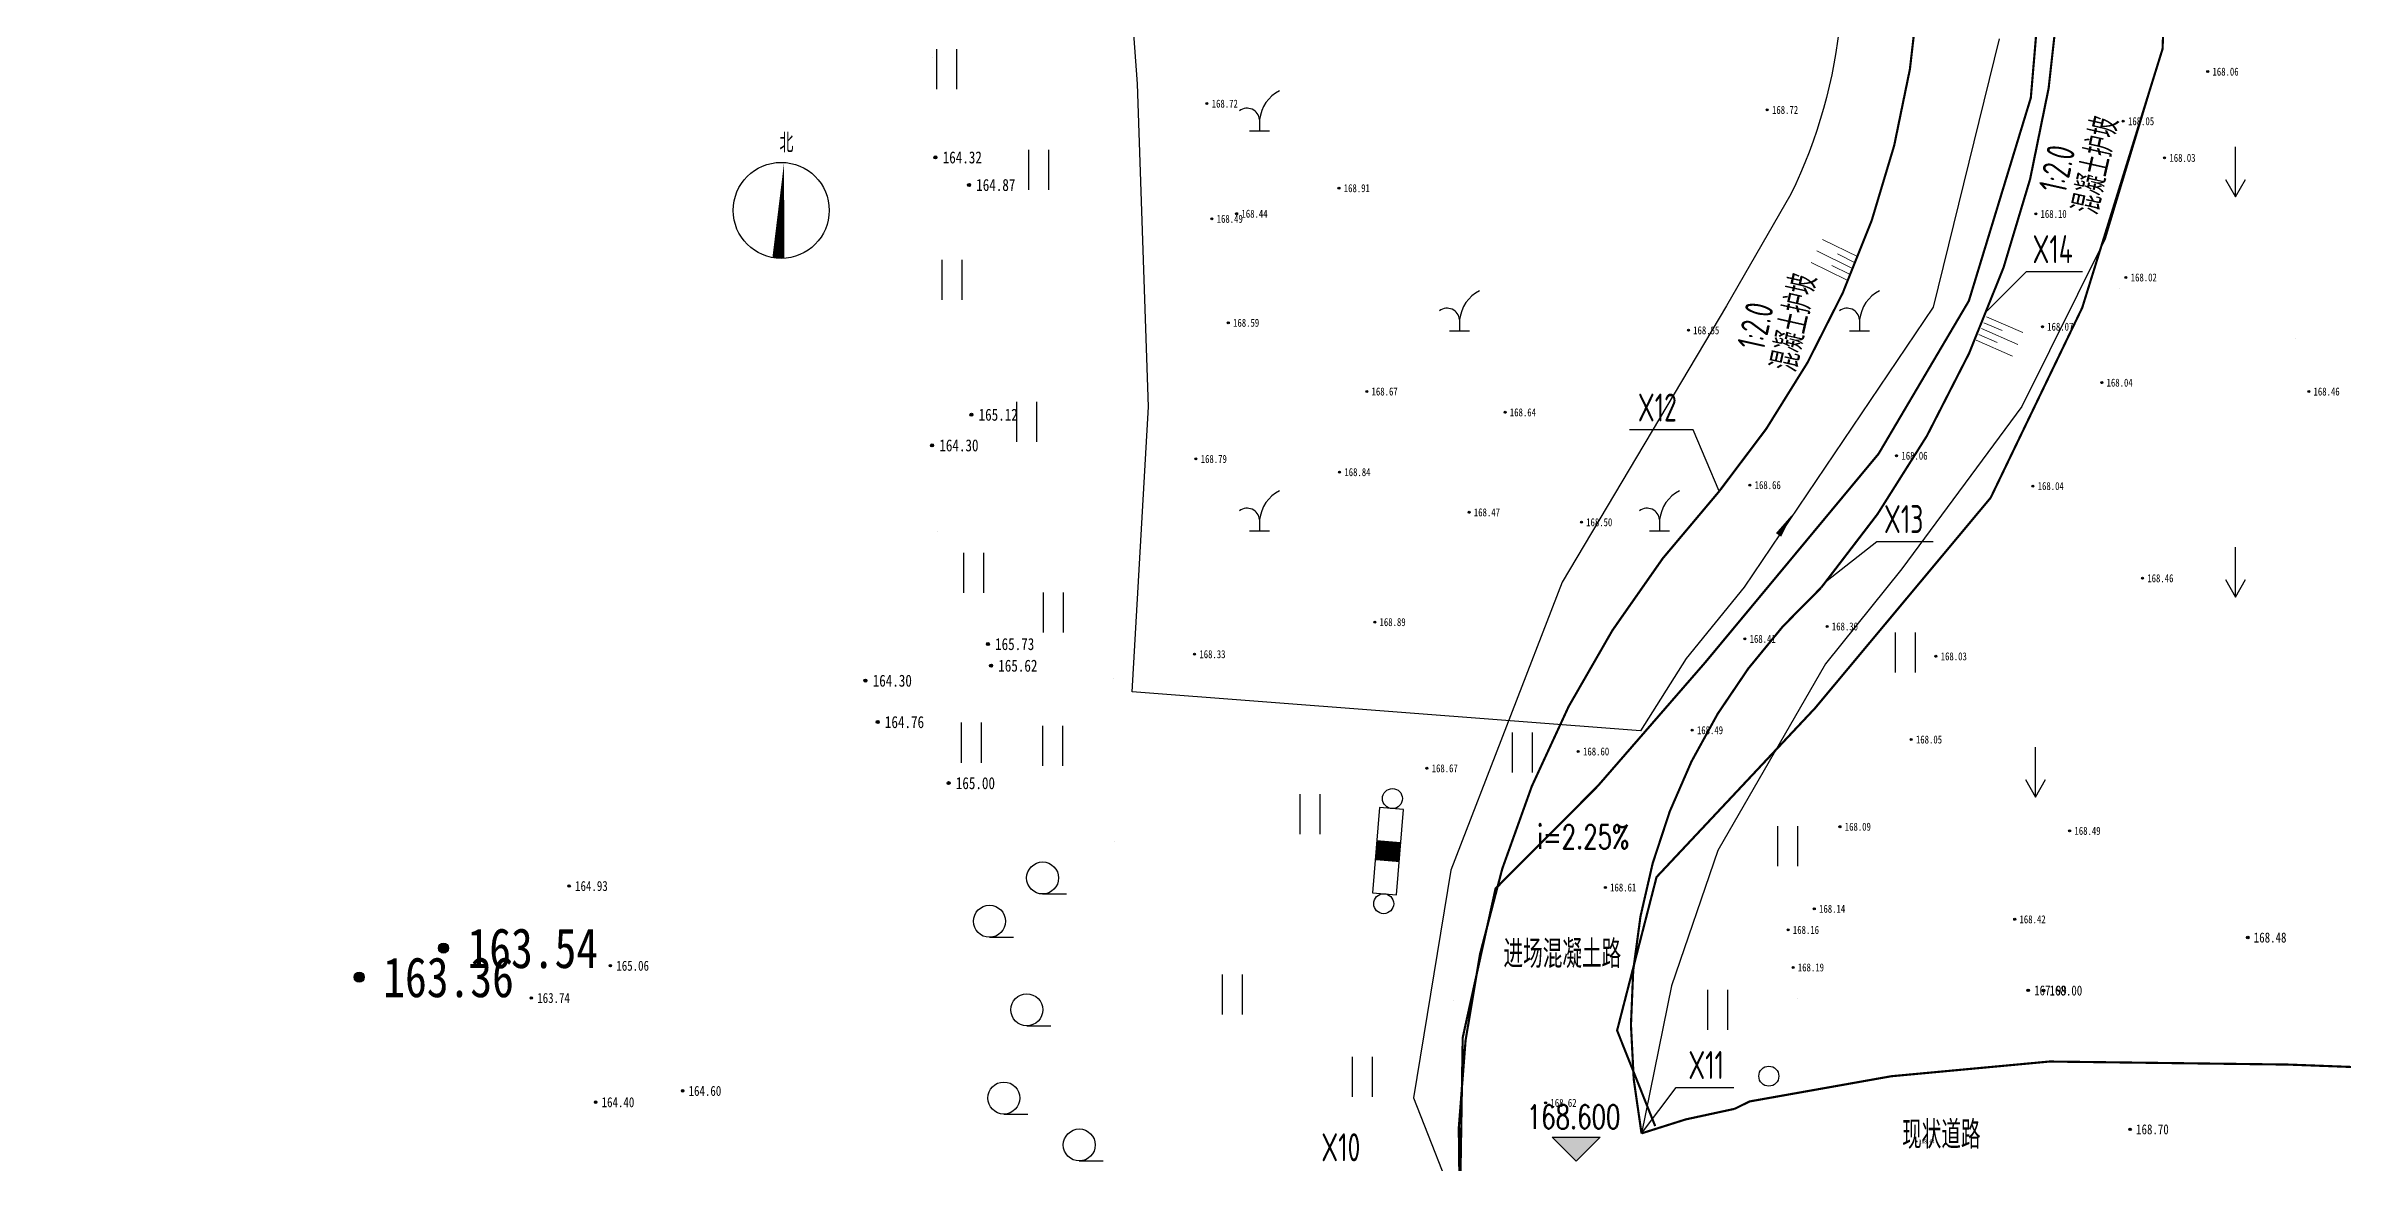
# Model space of a CAD drawing. Header units: millimetres. Extents: x -725 to 2274960, y -506 to 2980382.
# Drawn here: x 574319 to 574376.4, y 2880424.6 to 2880452.5 of the extents above; entities that cross this region are included whole.
import ezdxf
from ezdxf.enums import TextEntityAlignment as Align

# ---------------------------------------------------------------- set-up
doc = ezdxf.new("R2010")
doc.units = ezdxf.units.MM
doc.header["$LTSCALE"] = 1000
doc.linetypes.add('X0', pattern=[4, 3, -1])
for name, color, linetype in [('assist', 8, 'Continuous'), ('DIM_ELEV', 3, 'Continuous'), ('DIM_LEAD', 3, 'Continuous'), ('DIM_SYMB', 3, 'Continuous'), ('DLSS', 8, 'Continuous'), ('DMTZ', 8, 'Continuous'), ('GCD', 8, 'Continuous'), ('GXYZ', 8, 'Continuous'), ('SXSS', 5, 'Continuous'), ('YHG_文字', 7, 'Continuous'), ('YHJ_剖面_梁板', 4, 'Continuous'), ('ZBTZ', 8, 'Continuous')]:
    doc.layers.add(name, color=color, linetype=linetype)
doc.layers.add('文字', color=4, linetype='Continuous', lineweight=0)
doc.styles.add('_TCH_DIM', font='SIMPLEX', dxfattribs={"bigfont": 'GBCBIG'})
doc.styles.add('TSSD_Rein', font='tssdeng.shx', dxfattribs={"width": 0.7, "bigfont": 'hztxt.shx'})
doc.linetypes.add('10411', pattern='A,2,[150,AAA.SHX,S=0.5,R=0,X=0,Y=0.5],2,[151,AAA.SHX,S=1,R=0,X=0,Y=3],1e-11', length=4)
doc.linetypes.add('1161', pattern='A,0,[149,AAA.SHX,S=0.15,R=0,X=0,Y=0],-1.6', length=1.6)

# ---------------------------------------------------------------- blocks, each defined once
blk = doc.blocks.new('gc170')
at = {"linetype": 'Continuous'}
blk.add_circle((0, 0), 0.5, dxfattribs=at)
blk = doc.blocks.new('gc120')
for p, q in [((0, 0), (0, 2.5)), ((-0.5, 0.87), (0, 0)), ((0, 0), (0.5, 0.87))]:
    blk.add_line(p, q)
blk = doc.blocks.new('gc121')
for p, q in [((-0.5, 0), (-0.5, 2)), ((0.5, 0), (0.5, 2))]:
    blk.add_line(p, q)
blk = doc.blocks.new('gc208')
blk.add_line((0, -0.8), (1.2, -0.8))
blk.add_circle((0, 0), 0.8)
blk = doc.blocks.new('gc200')
h = blk.add_hatch(color=256)
edge = h.paths.add_edge_path()
edge.add_arc((0, 0), 0.25, 0, 360)
blk.add_circle((0, 0), 0.25)
blk = doc.blocks.new('GFSDAFSAFSDAGDS')
at = {"layer": '文字'}
for p, q in [((2454556, 2893653), (2455545, 2893653)), ((2454556, 2893332), (2455545, 2893332)), ((2455050, 2893493), (2455545, 2893493)), ((2455050, 2893172), (2455545, 2893172)), ((2454556, 2893012), (2455545, 2893012))]:
    blk.add_line(p, q, dxfattribs=at)

msp = doc.modelspace()

# ---------------------------------------------------------------- hatches: boundary and pattern name
at = {"layer": 'DIM_ELEV'}
msp.add_hatch(color=256, dxfattribs=at).paths.add_polyline_path([(574357.2435, 2880424.6074), (574356.6435, 2880425.2074), (574357.8435, 2880425.2074)])

# ---------------------------------------------------------------- linework, layer by layer
at = {"color": 8, "linetype": 'Continuous', "lineweight": -3}
for p, q in [((574354.0821, 2880445.3657, 162.0348), (574354.5821, 2880445.3657, 162.0348)), ((574354.3321, 2880445.6434, 162.0348), (574354.3321, 2880445.3657, 162.0348)), ((574364.0821, 2880445.3657, 162.6732), (574364.5821, 2880445.3657, 162.6732)), ((574364.3321, 2880445.6434, 162.6732), (574364.3321, 2880445.3657, 162.6732)), ((574349.3321, 2880440.6434, 162.1488), (574349.3321, 2880440.3657, 162.1488)), ((574359.3321, 2880440.6434, 162.5893), (574359.3321, 2880440.3657, 162.5893)), ((574349.0821, 2880440.3657, 162.1488), (574349.5821, 2880440.3657, 162.1488)), ((574359.0821, 2880440.3657, 162.5893), (574359.5821, 2880440.3657, 162.5893))]:
    msp.add_line(p, q, dxfattribs=at)
at = {"color": 8, "lineweight": -3}
for centre, major_axis, start_param, end_param in [((574365.2502, 2880445.5421, 162.6732), (-0.6531, 0.6531), -0.3156866, 0.6755213), ((574364.0203, 2880445.6156, 162.6732), (0.2214, 0.2214), 5.5868072, 7.7135819), ((574350.2502, 2880440.5421, 162.1488), (-0.6531, 0.6531), -0.3156866, 0.6755213), ((574360.2502, 2880440.5421, 162.5893), (-0.6531, 0.6531), -0.3156866, 0.6755213), ((574349.0203, 2880440.6156, 162.1488), (0.2214, 0.2214), 5.5868072, 7.7135819), ((574359.0203, 2880440.6156, 162.5893), (0.2214, 0.2214), 5.5868072, 7.7135819)]:
    msp.add_ellipse(centre, major_axis=major_axis, ratio=1, start_param=start_param, end_param=end_param, dxfattribs=at)
at = {"layer": 'assist', "color": 2, "linetype": 'Continuous', "const_width": 0.00000216, "elevation": 162.5675, "flags": 128}
msp.add_lwpolyline([(574352.4343, 2880431.0424), (574352.6537, 2880433.6698)], close=True, dxfattribs=at)
at = {"layer": 'DIM_ELEV'}
for p, q in [((574357.2435, 2880424.6074), (574356.6435, 2880425.2074)), ((574356.6435, 2880425.2074), (574357.8435, 2880425.2074)), ((574357.2435, 2880424.6074), (574357.8435, 2880425.2074))]:
    msp.add_line(p, q, dxfattribs=at)
at = {"layer": 'DIM_LEAD'}
for p, q in [((574367.5243, 2880445.8615), (574368.5072, 2880446.8443)), ((574368.5072, 2880446.8443), (574369.9031, 2880446.8443)), ((574360.1704, 2880442.8862), (574358.5792, 2880442.8862)), ((574360.8234, 2880441.3523), (574360.1704, 2880442.8862)), ((574363.5232, 2880439.1249), (574364.7615, 2880440.0973)), ((574364.7615, 2880440.0973), (574366.1702, 2880440.0973)), ((574358.8803, 2880425.3007), (574359.7498, 2880426.4491)), ((574359.7498, 2880426.4491), (574361.1845, 2880426.4491))]:
    msp.add_line(p, q, dxfattribs=at)
at = {"layer": 'DIM_SYMB', "linetype": 'Continuous'}
msp.add_lwpolyline([(574337.3016, 2880447.1767, 0.3, 0, 0), (574337.4439, 2880449.5725, 0, 0, 0)], format="xyseb", dxfattribs=at)
at = {"layer": 'DIM_SYMB'}
msp.add_lwpolyline([(574357.6076, 2880433.186, 0, 0, 0), (574362.639, 2880440.761, 0, 0.16, 0), (574362.307, 2880440.2612, 0, 0, 0)], format="xyseb", dxfattribs=at)
at = {"layer": 'DIM_SYMB', "linetype": 'Continuous'}
msp.add_circle((574337.3727, 2880448.3746), 1.2, dxfattribs=at)
at = {"layer": 'DLSS', "color": 8, "linetype": 'Continuous', "const_width": 0.054, "flags": 128}
for points, elevation in [([(574366.8805, 2880483.9778), (574368.036, 2880474.7285), (574368.2673, 2880467.2795), (574368.999, 2880455.7573), (574368.6132, 2880451.1885), (574367.0643, 2880446.1121), (574364.8073, 2880442.2896), (574360.4707, 2880437.0701), (574357.7868, 2880433.9836), (574355.2308, 2880431.4189), (574354.4106, 2880427.6954), (574354.3379, 2880423.243)], 162.2635), ([(574359.2228, 2880425.4819), (574358.2698, 2880427.8717), (574359.2563, 2880431.7077), (574363.2207, 2880435.9326), (574367.6088, 2880441.19), (574369.8975, 2880445.9389), (574371.9064, 2880452.4099), (574372.0776, 2880456.873), (574371.1134, 2880464.5291), (574370.6704, 2880470.0239), (574370.0912, 2880476.2164), (574369.4048, 2880484.1533)], 162.4274), ([(574361.2068, 2880425.9137), (574361.5839, 2880426.0991), (574365.1248, 2880426.7288), (574369.0815, 2880427.0967), (574375.0571, 2880427.0202), (574379.5931, 2880426.8483), (574385.9465, 2880426.454), (574390.1245, 2880426.2637), (574394.689, 2880426.5117), (574397.2625, 2880427.0178), (574398.4286, 2880427.7767), (574402.0261, 2880431.2941), (574406.7603, 2880433.3111)], 162.4054), ([(574358.8839, 2880425.3018), (574359.9859, 2880425.6496), (574361.2068, 2880425.9137)], 162.2023)]:
    msp.add_lwpolyline(points, dxfattribs=dict(at, elevation=elevation))
at = {"layer": 'DLSS', "color": 4, "linetype": 'Continuous', "const_width": 0.054, "elevation": 162.4274, "flags": 128}
for points in [[(574366.8144, 2880483.9293), (574367.6033, 2880474.9095), (574369.3134, 2880456.9323), (574369.3134, 2880453.7267, -0.1597663), (574363.3736, 2880438.9452, 0.2592604), (574358.8803, 2880425.3007, 0.2592604)], [(574365.5563, 2880459.4698), (574365.8134, 2880456.7662), (574365.8134, 2880453.8451, -0.1561449), (574360.8234, 2880441.3523, 0.2026448), (574354.3379, 2880423.243)]]:
    msp.add_lwpolyline(points, format="xyb", dxfattribs=at)
at = {"layer": 'DMTZ', "linetype": '10411', "elevation": 162.8761, "flags": 128}
msp.add_lwpolyline([(574347.7546, 2880400.2238, 0.00000216, 0.00000216, 0), (574346.1565, 2880406.5354, 0.00000216, 0.00000216, 0), (574345.3354, 2880414.0164, 0.00000216, 0.00000216, 0), (574345.2387, 2880419.7073, 0.00000216, 0.00000216, 0), (574346.8341, 2880425.1116, 0.00000216, 0.00000216, 0), (574345.6148, 2880433.1869, 0.00000216, 0.00000216, 0), (574345.8061, 2880442.2375, 0.00000216, 0.00000216, 0), (574345.1303, 2880452.059, 0.00000216, 0.00000216, 0), (574345.8738, 2880468.7908, 0.00000216, 0.00000216, 0), (574344.1514, 2880475.2529, 0.00000216, 0.00000216, 0), (574343.7949, 2880481.9617, 0.00000216, 0.00000216, 0), (574340.127, 2880491.2021, 0.00000216, 0.00000216, 0), (574336.0798, 2880503.7667, 0.00000216, 0.00000216, 0)], format="xyseb", dxfattribs=at)
at = {"layer": 'GCD', "linetype": 'Continuous'}
for p, q in [((574349.0821, 2880450.3657, 161.6708), (574349.5821, 2880450.3657, 161.6708)), ((574349.3321, 2880450.6434, 161.6708), (574349.3321, 2880450.3657, 161.6708))]:
    msp.add_line(p, q, dxfattribs=at)
for centre, major_axis, start_param, end_param in [((574349.0203, 2880450.6156, 161.6708), (0.2214, 0.2214), 5.5868072, 7.7135819), ((574350.2502, 2880450.5421, 161.6708), (-0.6531, 0.6531), -0.3156866, 0.6755213), ((574355.2502, 2880445.5421, 162.0348), (-0.6531, 0.6531), -0.3156866, 0.6755213), ((574354.0203, 2880445.6156, 162.0348), (0.2214, 0.2214), 5.5868072, 7.7135819)]:
    msp.add_ellipse(centre, major_axis=major_axis, ratio=1, start_param=start_param, end_param=end_param, dxfattribs=at)
at = {"layer": 'GXYZ', "color": 2, "linetype": 'Continuous'}
for p, q in [((574352.3339, 2880433.4456, 162.5675), (574352.1562, 2880431.3165, 162.5675)), ((574352.9318, 2880433.3957, 162.5675), (574352.3339, 2880433.4456, 162.5675)), ((574352.7541, 2880431.2666, 162.5675), (574352.9318, 2880433.3957, 162.5675)), ((574352.1562, 2880431.3165, 162.5675), (574352.7541, 2880431.2666, 162.5675))]:
    msp.add_line(p, q, dxfattribs=at)
at = {"layer": 'GXYZ', "color": 2, "linetype": 'Continuous', "const_width": 0.6, "elevation": 162.5675, "flags": 128}
msp.add_lwpolyline([(574352.5648, 2880432.6052), (574352.5232, 2880432.1069)], dxfattribs=at)
at = {"layer": 'SXSS', "color": 5, "linetype": 'X0', "ltscale": 2, "elevation": 157.6342, "flags": 128}
msp.add_lwpolyline([(574226.8689, 2880304.0533, 0.00000216, 0.00000216, 0), (574241.6147, 2880313.2164, 0.00000216, 0.00000216, 0), (574252.0111, 2880318.0325, 0.00000216, 0.00000216, 0), (574287.522, 2880346.7794, 0.00000216, 0.00000216, 0), (574289.5546, 2880349.9092, 0.00000216, 0.00000216, 0), (574292.25, 2880351.2538, 0.00000216, 0.00000216, 0), (574294.0535, 2880354.1024, 0.00000216, 0.00000216, 0), (574297.1114, 2880356.0431, 0.00000216, 0.00000216, 0), (574303.4925, 2880356.7315, 0.00000216, 0.00000216, 0), (574305.6927, 2880358.7506, 0.00000216, 0.00000216, 0), (574310.7926, 2880364.3675, 0.00000216, 0.00000216, 0), (574316.5041, 2880371.6909, 0.00000216, 0.00000216, 0), (574321.4527, 2880375.6448, 0.00000216, 0.00000216, 0), (574325.7465, 2880381.7281, 0.00000216, 0.00000216, 0), (574334.1222, 2880399.8648, 0.00000216, 0.00000216, 0), (574338.8529, 2880413.9505, 0.00000216, 0.00000216, 0), (574341.1901, 2880420.0087, 0.00000216, 0.00000216, 0), (574341.5864, 2880428.7253, 0.00000216, 0.00000216, 0), (574341.269, 2880440.7779, 0.00000216, 0.00000216, 0), (574341.0686, 2880462.461, 0.00000216, 0.00000216, 0), (574339.8078, 2880474.6251, 0.00000216, 0.00000216, 0), (574338.4805, 2880482.0554, 0.00000216, 0.00000216, 0), (574336.4374, 2880488.6629, 0.00000216, 0.00000216, 0), (574333.4917, 2880496.4451, 0.00000216, 0.00000216, 0)], format="xyseb", dxfattribs=at)
at = {"layer": 'SXSS', "linetype": 'Continuous', "elevation": 161.8079, "flags": 128}
for points in [[(574370.9339, 2880472.8882, 0.00000216, 0.00000216, 0), (574371.7075, 2880466.771, 0.00000216, 0.00000216, 0), (574372.543, 2880459.0351, 0.00000216, 0.00000216, 0), (574373.1047, 2880454.8352, 0.00000216, 0.00000216, 0), (574373.0764, 2880454.2357, 0.00000216, 0.00000216, 0), (574371.9129, 2880449.4063, 0.00000216, 0.00000216, 0), (574371.0065, 2880446.8567, 0.00000216, 0.00000216, 0), (574369.9768, 2880444.3642, 0.00000216, 0.00000216, 0), (574368.2994, 2880440.8784, 0.00000216, 0.00000216, 0), (574366.2885, 2880437.4863, 0.00000216, 0.00000216, 0), (574364.0156, 2880433.2576, 0.00000216, 0.00000216, 0), (574361.7755, 2880428.7237, 0.00000216, 0.00000216, 0), (574376.4349, 2880427.8509, 0.00000216, 0.00000216, 0), (574385.7516, 2880427.5636, 0.00000216, 0.00000216, 0), (574390.5759, 2880427.4419, 0.00000216, 0.00000216, 0), (574393.629, 2880427.6145, 0.00000216, 0.00000216, 0), (574397.2561, 2880428.954, 0.00000216, 0.00000216, 0), (574399.2874, 2880430.3843, 0.00000216, 0.00000216, 0), (574401.1267, 2880432.012, 0.00000216, 0.00000216, 0), (574403.2319, 2880434.7388, 0.00000216, 0.00000216, 0), (574405.6989, 2880439.5597, 0.00000216, 0.00000216, 0), (574410.4932, 2880451.9572, 0.00000216, 0.00000216, 0)], [(574371.4663, 2880472.9555, 0.00000216, 0.00000216, 0), (574372.2406, 2880466.8335, 0.00000216, 0.00000216, 0), (574373.0759, 2880459.0995, 0.00000216, 0.00000216, 0), (574373.6431, 2880454.8583, 0.00000216, 0.00000216, 0), (574373.61, 2880454.1595, 0.00000216, 0.00000216, 0), (574372.428, 2880449.2532, 0.00000216, 0.00000216, 0), (574371.5077, 2880446.6643, 0.00000216, 0.00000216, 0), (574370.467, 2880444.1452, 0.00000216, 0.00000216, 0), (574368.7729, 2880440.6247, 0.00000216, 0.00000216, 0), (574366.7559, 2880437.2223, 0.00000216, 0.00000216, 0), (574364.4927, 2880433.0116, 0.00000216, 0.00000216, 0), (574362.6151, 2880429.2113, 0.00000216, 0.00000216, 0), (574376.4591, 2880428.387, 0.00000216, 0.00000216, 0), (574385.7666, 2880428.1, 0.00000216, 0.00000216, 0), (574390.5675, 2880427.9789, 0.00000216, 0.00000216, 0), (574393.5184, 2880428.1458, 0.00000216, 0.00000216, 0), (574397.0044, 2880429.4332, 0.00000216, 0.00000216, 0), (574398.954, 2880430.8059, 0.00000216, 0.00000216, 0), (574400.7329, 2880432.3802, 0.00000216, 0.00000216, 0), (574402.7767, 2880435.0275, 0.00000216, 0.00000216, 0), (574405.2143, 2880439.7908, 0.00000216, 0.00000216, 0), (574409.7626, 2880451.6629, 0.00000216, 0.00000216, 0)]]:
    msp.add_lwpolyline(points, format="xyseb", dxfattribs=at)
at = {"layer": 'YHJ_剖面_梁板', "color": 42, "elevation": 162.4274}
msp.add_lwpolyline([(574369.4048, 2880484.1533), (574369.7673, 2880479.9614), (574370.3808, 2880473.1202), (574370.9243, 2880467.0589), (574371.1134, 2880464.5291), (574371.437, 2880461.9593), (574372.0776, 2880456.873), (574371.9064, 2880452.4099), (574370.4739, 2880447.6617), (574368.3867, 2880443.4703), (574365.3888, 2880439.4093), (574363.482, 2880437.0418), (574360.7869, 2880432.3737), (574359.6329, 2880428.9927), (574358.8803, 2880425.3007)], dxfattribs=at)
at = {"layer": 'YHJ_剖面_梁板', "color": 42}
msp.add_lwpolyline([(574363.4077, 2880454.7695), (574363.8488, 2880453.179, -0.0901909), (574362.6147, 2880448.7779), (574361.0053, 2880445.9902), (574356.8944, 2880439.0833), (574354.1096, 2880431.8814), (574353.182, 2880426.192), (574354.3379, 2880423.243)], format="xyb", dxfattribs=at)
at = {"layer": 'YHJ_剖面_梁板'}
msp.add_circle((589254.9496, 2837256.879), 143124.932, dxfattribs=at)
at = {"layer": 'ZBTZ', "linetype": '1161'}
for p, q in [((574346.2782, 2880451.5389, 162.3343), (574345.7371, 2880458.8418, 162.3343)), ((574367.8232, 2880452.6624, 162.3343), (574366.1704, 2880445.9523, 162.3343)), ((574346.5528, 2880443.4608, 162.3343), (574346.2782, 2880451.5389, 162.3343)), ((574366.1704, 2880445.9523, 162.3343), (574361.4489, 2880438.9514, 162.3343)), ((574346.1458, 2880436.3351, 162.3343), (574346.5528, 2880443.4608, 162.3343)), ((574361.4489, 2880438.9514, 162.3343), (574359.9935, 2880437.1715, 162.3343)), ((574359.9935, 2880437.1715, 162.3343), (574358.8577, 2880435.3657, 162.3343)), ((574358.8577, 2880435.3657, 162.3343), (574346.1458, 2880436.3351, 162.3343))]:
    msp.add_line(p, q, dxfattribs=at)
at = {"layer": 'ZBTZ', "linetype": '1161', "flags": 128}
for points, elevation in [([(574365.7392, 2880435.8075, 0.000000432, 0.000000432, 0), (574368.295, 2880435.5226, 0.000000432, 0.000000432, 0), (574371.6417, 2880435.5876, 0.000000432, 0.000000432, 0), (574372.5321, 2880435.9626, 0.000000432, 0.000000432, 0), (574373.5868, 2880437.1713, 0.000000432, 0.000000432, 0), (574374.6796, 2880439.6693, 0.000000432, 0.000000432, 0), (574374.9757, 2880440.5771, 0.000000432, 0.000000432, 0), (574374.9923, 2880440.915, 0.000000432, 0.000000432, 0), (574375.0189, 2880443.4346, 0.000000432, 0.000000432, 0), (574375.259, 2880445.4189, 0.000000432, 0.000000432, 0), (574367.536, 2880445.2305, 0.000000432, 0.000000432, 0), (574367.6382, 2880442.6593, 0.000000432, 0.000000432, 0), (574367.9082, 2880440.6476, 0.000000432, 0.000000432, 0), (574367.4093, 2880438.688, 0.000000432, 0.000000432, 0), (574366.6319, 2880437.2648, 0.000000432, 0.000000432, 0), (574366.0894, 2880436.302, 0.000000432, 0.000000432, 0)], 166.8153), ([(574336.4237, 2880422.2107, 0.00000216, 0.00000216, 0), (574337.3134, 2880424.2716, 0.00000216, 0.00000216, 0), (574337.8335, 2880426.974, 0.00000216, 0.00000216, 0), (574337.1248, 2880435.79, 0.00000216, 0.00000216, 0), (574335.8516, 2880436.6804, 0.00000216, 0.00000216, 0), (574329.5253, 2880435.7789, 0.00000216, 0.00000216, 0), (574329.9741, 2880432.8699, 0.00000216, 0.00000216, 0), (574332.0652, 2880429.2169, 0.00000216, 0.00000216, 0), (574332.6201, 2880427.8607, 0.00000216, 0.00000216, 0), (574331.299, 2880426.6796, 0.00000216, 0.00000216, 0), (574331.7965, 2880425.0543, 0.00000216, 0.00000216, 0)], 157.7594)]:
    msp.add_lwpolyline(points, format="xyseb", close=True, dxfattribs=dict(at, elevation=elevation))
at = {"layer": 'ZBTZ', "linetype": 'Continuous', "elevation": 162.3242, "flags": 128}
msp.add_lwpolyline([(574346.7198, 2880424.0027, 0.00000216, 0.00000216, 0), (574347.2264, 2880425.761, 0.00000216, 0.00000216, 0), (574346.0726, 2880432.4134, 0.00000216, 0.00000216, 0), (574345.9408, 2880436.0114, 0.00000216, 0.00000216, 0), (574352.2275, 2880435.5919, 0.00000216, 0.00000216, 0), (574358.2278, 2880435.1059, 0.00000216, 0.00000216, 0), (574355.1939, 2880431.857, 0.00000216, 0.00000216, 0), (574354.2043, 2880428.9677, 0.00000216, 0.00000216, 0), (574354.0047, 2880426.1176, 0.00000216, 0.00000216, 0), (574354.103, 2880423.4677, 0.00000216, 0.00000216, 0)], format="xyseb", dxfattribs=at)

# ---------------------------------------------------------------- block references
at = {"layer": 'GCD', "linetype": 'Continuous'}
ref = msp.add_blockref('gc200', (574373.035, 2880451.843, 168.061), dxfattribs=dict(at, xscale=0.1, yscale=0.1, zscale=0.1))
ref.add_attrib('height', '168.06', dxfattribs={"linetype": 'Continuous', "height": 0.2, "width": 0.8}).set_placement((574373.155, 2880451.843, 168.061), align=Align.MIDDLE_LEFT)
ref = msp.add_blockref('gc200', (574348.016, 2880451.043, 168.718), dxfattribs=dict(at, xscale=0.1, yscale=0.1, zscale=0.1))
ref.add_attrib('height', '168.72', dxfattribs={"linetype": 'Continuous', "height": 0.2, "width": 0.8}).set_placement((574348.136, 2880451.043, 168.718), align=Align.MIDDLE_LEFT)
ref = msp.add_blockref('gc200', (574362.023, 2880450.886, 168.719), dxfattribs=dict(at, xscale=0.1, yscale=0.1, zscale=0.1))
ref.add_attrib('height', '168.72', dxfattribs={"linetype": 'Continuous', "height": 0.2, "width": 0.8}).set_placement((574362.143, 2880450.886, 168.719), align=Align.MIDDLE_LEFT)
ref = msp.add_blockref('gc200', (574370.923, 2880450.604, 168.046), dxfattribs=dict(at, xscale=0.1, yscale=0.1, zscale=0.1))
ref.add_attrib('height', '168.05', dxfattribs={"linetype": 'Continuous', "height": 0.2, "width": 0.8}).set_placement((574371.043, 2880450.604, 168.046), align=Align.MIDDLE_LEFT)
ref = msp.add_blockref('gc200', (574341.23, 2880449.699, 164.316), dxfattribs=dict(at, xscale=0.15, yscale=0.15, zscale=0.15))
ref.add_attrib('height', '164.32', dxfattribs={"linetype": 'Continuous', "height": 0.3, "width": 0.8}).set_placement((574341.41, 2880449.699, 164.316), align=Align.MIDDLE_LEFT)
ref = msp.add_blockref('gc200', (574371.958, 2880449.688, 168.031), dxfattribs=dict(at, xscale=0.1, yscale=0.1, zscale=0.1))
ref.add_attrib('height', '168.03', dxfattribs={"linetype": 'Continuous', "height": 0.2, "width": 0.8}).set_placement((574372.078, 2880449.688, 168.031), align=Align.MIDDLE_LEFT)
ref = msp.add_blockref('gc200', (574342.068, 2880449.01, 164.872), dxfattribs=dict(at, xscale=0.15, yscale=0.15, zscale=0.15))
ref.add_attrib('height', '164.87', dxfattribs={"linetype": 'Continuous', "height": 0.3, "width": 0.8}).set_placement((574342.248, 2880449.01, 164.872), align=Align.MIDDLE_LEFT)
ref = msp.add_blockref('gc200', (574351.317, 2880448.93, 168.905), dxfattribs=dict(at, xscale=0.1, yscale=0.1, zscale=0.1))
ref.add_attrib('height', '168.91', dxfattribs={"linetype": 'Continuous', "height": 0.2, "width": 0.8}).set_placement((574351.437, 2880448.93, 168.905), align=Align.MIDDLE_LEFT)
ref = msp.add_blockref('gc200', (574348.14, 2880448.164, 168.492), dxfattribs=dict(at, xscale=0.1, yscale=0.1, zscale=0.1))
ref.add_attrib('height', '168.49', dxfattribs={"linetype": 'Continuous', "height": 0.2, "width": 0.8}).set_placement((574348.26, 2880448.164, 168.492), align=Align.MIDDLE_LEFT)
ref = msp.add_blockref('gc200', (574348.759, 2880448.292, 168.439), dxfattribs=dict(at, xscale=0.1, yscale=0.1, zscale=0.1))
ref.add_attrib('height', '168.44', dxfattribs={"linetype": 'Continuous', "height": 0.2, "width": 0.8}).set_placement((574348.879, 2880448.292, 168.439), align=Align.MIDDLE_LEFT)
ref = msp.add_blockref('gc200', (574368.736, 2880448.286, 168.098), dxfattribs=dict(at, xscale=0.1, yscale=0.1, zscale=0.1))
ref.add_attrib('height', '168.10', dxfattribs={"linetype": 'Continuous', "height": 0.2, "width": 0.8}).set_placement((574368.856, 2880448.286, 168.098), align=Align.MIDDLE_LEFT)
ref = msp.add_blockref('gc200', (574370.991, 2880446.698, 168.017), dxfattribs=dict(at, xscale=0.1, yscale=0.1, zscale=0.1))
ref.add_attrib('height', '168.02', dxfattribs={"linetype": 'Continuous', "height": 0.2, "width": 0.8}).set_placement((574371.111, 2880446.698, 168.017), align=Align.MIDDLE_LEFT)
ref = msp.add_blockref('gc200', (574348.55, 2880445.565, 168.588), dxfattribs=dict(at, xscale=0.1, yscale=0.1, zscale=0.1))
ref.add_attrib('height', '168.59', dxfattribs={"linetype": 'Continuous', "height": 0.2, "width": 0.8}).set_placement((574348.67, 2880445.565, 168.588), align=Align.MIDDLE_LEFT)
ref = msp.add_blockref('gc200', (574360.052, 2880445.377, 168.553), dxfattribs=dict(at, xscale=0.1, yscale=0.1, zscale=0.1))
ref.add_attrib('height', '168.55', dxfattribs={"linetype": 'Continuous', "height": 0.2, "width": 0.8}).set_placement((574360.172, 2880445.377, 168.553), align=Align.MIDDLE_LEFT)
ref = msp.add_blockref('gc200', (574368.903, 2880445.467, 168.067), dxfattribs=dict(at, xscale=0.1, yscale=0.1, zscale=0.1))
ref.add_attrib('height', '168.07', dxfattribs={"linetype": 'Continuous', "height": 0.2, "width": 0.8}).set_placement((574369.023, 2880445.467, 168.067), align=Align.MIDDLE_LEFT)
ref = msp.add_blockref('gc200', (574370.387, 2880444.068, 168.041), dxfattribs=dict(at, xscale=0.1, yscale=0.1, zscale=0.1))
ref.add_attrib('height', '168.04', dxfattribs={"linetype": 'Continuous', "height": 0.2, "width": 0.8}).set_placement((574370.507, 2880444.068, 168.041), align=Align.MIDDLE_LEFT)
ref = msp.add_blockref('gc200', (574352.012, 2880443.847, 168.669), dxfattribs=dict(at, xscale=0.1, yscale=0.1, zscale=0.1))
ref.add_attrib('height', '168.67', dxfattribs={"linetype": 'Continuous', "height": 0.2, "width": 0.8}).set_placement((574352.132, 2880443.847, 168.669), align=Align.MIDDLE_LEFT)
ref = msp.add_blockref('gc200', (574375.561, 2880443.846, 168.456), dxfattribs=dict(at, xscale=0.1, yscale=0.1, zscale=0.1))
ref.add_attrib('height', '168.46', dxfattribs={"linetype": 'Continuous', "height": 0.2, "width": 0.8}).set_placement((574375.681, 2880443.846, 168.456), align=Align.MIDDLE_LEFT)
ref = msp.add_blockref('gc200', (574342.128, 2880443.267, 165.124), dxfattribs=dict(at, xscale=0.15, yscale=0.15, zscale=0.15))
ref.add_attrib('height', '165.12', dxfattribs={"linetype": 'Continuous', "height": 0.3, "width": 0.8}).set_placement((574342.308, 2880443.267, 165.124), align=Align.MIDDLE_LEFT)
ref = msp.add_blockref('gc200', (574355.469, 2880443.326, 168.636), dxfattribs=dict(at, xscale=0.1, yscale=0.1, zscale=0.1))
ref.add_attrib('height', '168.64', dxfattribs={"linetype": 'Continuous', "height": 0.2, "width": 0.8}).set_placement((574355.589, 2880443.326, 168.636), align=Align.MIDDLE_LEFT)
ref = msp.add_blockref('gc200', (574341.146, 2880442.5, 164.297), dxfattribs=dict(at, xscale=0.15, yscale=0.15, zscale=0.15))
ref.add_attrib('height', '164.30', dxfattribs={"linetype": 'Continuous', "height": 0.3, "width": 0.8}).set_placement((574341.326, 2880442.5, 164.297), align=Align.MIDDLE_LEFT)
ref = msp.add_blockref('gc200', (574365.258, 2880442.242, 168.063), dxfattribs=dict(at, xscale=0.1, yscale=0.1, zscale=0.1))
ref.add_attrib('height', '168.06', dxfattribs={"linetype": 'Continuous', "height": 0.2, "width": 0.8}).set_placement((574365.378, 2880442.242, 168.063), align=Align.MIDDLE_LEFT)
ref = msp.add_blockref('gc200', (574347.741, 2880442.161, 168.79), dxfattribs=dict(at, xscale=0.1, yscale=0.1, zscale=0.1))
ref.add_attrib('height', '168.79', dxfattribs={"linetype": 'Continuous', "height": 0.2, "width": 0.8}).set_placement((574347.861, 2880442.161, 168.79), align=Align.MIDDLE_LEFT)
ref = msp.add_blockref('gc200', (574351.332, 2880441.831, 168.844), dxfattribs=dict(at, xscale=0.1, yscale=0.1, zscale=0.1))
ref.add_attrib('height', '168.84', dxfattribs={"linetype": 'Continuous', "height": 0.2, "width": 0.8}).set_placement((574351.452, 2880441.831, 168.844), align=Align.MIDDLE_LEFT)
ref = msp.add_blockref('gc200', (574361.589, 2880441.507, 168.663), dxfattribs=dict(at, xscale=0.1, yscale=0.1, zscale=0.1))
ref.add_attrib('height', '168.66', dxfattribs={"linetype": 'Continuous', "height": 0.2, "width": 0.8}).set_placement((574361.709, 2880441.507, 168.663), align=Align.MIDDLE_LEFT)
ref = msp.add_blockref('gc200', (574368.665, 2880441.483, 168.039), dxfattribs=dict(at, xscale=0.1, yscale=0.1, zscale=0.1))
ref.add_attrib('height', '168.04', dxfattribs={"linetype": 'Continuous', "height": 0.2, "width": 0.8}).set_placement((574368.785, 2880441.483, 168.039), align=Align.MIDDLE_LEFT)
ref = msp.add_blockref('gc200', (574354.569, 2880440.826, 168.473), dxfattribs=dict(at, xscale=0.1, yscale=0.1, zscale=0.1))
ref.add_attrib('height', '168.47', dxfattribs={"linetype": 'Continuous', "height": 0.2, "width": 0.8}).set_placement((574354.689, 2880440.826, 168.473), align=Align.MIDDLE_LEFT)
ref = msp.add_blockref('gc200', (574357.377, 2880440.579, 168.501), dxfattribs=dict(at, xscale=0.1, yscale=0.1, zscale=0.1))
ref.add_attrib('height', '168.50', dxfattribs={"linetype": 'Continuous', "height": 0.2, "width": 0.8}).set_placement((574357.497, 2880440.579, 168.501), align=Align.MIDDLE_LEFT)
ref = msp.add_blockref('gc200', (574371.405, 2880439.178, 168.456), dxfattribs=dict(at, xscale=0.1, yscale=0.1, zscale=0.1))
ref.add_attrib('height', '168.46', dxfattribs={"linetype": 'Continuous', "height": 0.2, "width": 0.8}).set_placement((574371.525, 2880439.178, 168.456), align=Align.MIDDLE_LEFT)
ref = msp.add_blockref('gc200', (574352.211, 2880438.083, 168.894), dxfattribs=dict(at, xscale=0.1, yscale=0.1, zscale=0.1))
ref.add_attrib('height', '168.89', dxfattribs={"linetype": 'Continuous', "height": 0.2, "width": 0.8}).set_placement((574352.331, 2880438.083, 168.894), align=Align.MIDDLE_LEFT)
ref = msp.add_blockref('gc200', (574361.463, 2880437.663, 168.407), dxfattribs=dict(at, xscale=0.1, yscale=0.1, zscale=0.1))
ref.add_attrib('height', '168.41', dxfattribs={"linetype": 'Continuous', "height": 0.2, "width": 0.8}).set_placement((574361.583, 2880437.663, 168.407), align=Align.MIDDLE_LEFT)
ref = msp.add_blockref('gc200', (574363.519, 2880437.974, 168.3), dxfattribs=dict(at, xscale=0.1, yscale=0.1, zscale=0.1))
ref.add_attrib('height', '168.30', dxfattribs={"linetype": 'Continuous', "height": 0.2, "width": 0.8}).set_placement((574363.639, 2880437.974, 168.3), align=Align.MIDDLE_LEFT)
ref = msp.add_blockref('gc200', (574342.54, 2880437.533, 165.734), dxfattribs=dict(at, xscale=0.15, yscale=0.15, zscale=0.15))
ref.add_attrib('height', '165.73', dxfattribs={"linetype": 'Continuous', "height": 0.3, "width": 0.8}).set_placement((574342.72, 2880437.533, 165.734), align=Align.MIDDLE_LEFT)
ref = msp.add_blockref('gc200', (574342.619, 2880436.993, 165.618), dxfattribs=dict(at, xscale=0.15, yscale=0.15, zscale=0.15))
ref.add_attrib('height', '165.62', dxfattribs={"linetype": 'Continuous', "height": 0.3, "width": 0.8}).set_placement((574342.799, 2880436.993, 165.618), align=Align.MIDDLE_LEFT)
ref = msp.add_blockref('gc200', (574347.707, 2880437.28, 168.331), dxfattribs=dict(at, xscale=0.1, yscale=0.1, zscale=0.1))
ref.add_attrib('height', '168.33', dxfattribs={"linetype": 'Continuous', "height": 0.2, "width": 0.8}).set_placement((574347.827, 2880437.28, 168.331), align=Align.MIDDLE_LEFT)
ref = msp.add_blockref('gc200', (574366.241, 2880437.226, 168.025), dxfattribs=dict(at, xscale=0.1, yscale=0.1, zscale=0.1))
ref.add_attrib('height', '168.03', dxfattribs={"linetype": 'Continuous', "height": 0.2, "width": 0.8}).set_placement((574366.361, 2880437.226, 168.025), align=Align.MIDDLE_LEFT)
ref = msp.add_blockref('gc200', (574339.48, 2880436.618, 164.296), dxfattribs=dict(at, xscale=0.15, yscale=0.15, zscale=0.15))
ref.add_attrib('height', '164.30', dxfattribs={"linetype": 'Continuous', "height": 0.3, "width": 0.8}).set_placement((574339.66, 2880436.618, 164.296), align=Align.MIDDLE_LEFT)
ref = msp.add_blockref('gc200', (574339.785, 2880435.583, 164.76), dxfattribs=dict(at, xscale=0.15, yscale=0.15, zscale=0.15))
ref.add_attrib('height', '164.76', dxfattribs={"linetype": 'Continuous', "height": 0.3, "width": 0.8}).set_placement((574339.965, 2880435.583, 164.76), align=Align.MIDDLE_LEFT)
ref = msp.add_blockref('gc200', (574360.146, 2880435.38, 168.493), dxfattribs=dict(at, xscale=0.1, yscale=0.1, zscale=0.1))
ref.add_attrib('height', '168.49', dxfattribs={"linetype": 'Continuous', "height": 0.2, "width": 0.8}).set_placement((574360.266, 2880435.38, 168.493), align=Align.MIDDLE_LEFT)
ref = msp.add_blockref('gc200', (574357.299, 2880434.848, 168.602), dxfattribs=dict(at, xscale=0.1, yscale=0.1, zscale=0.1))
ref.add_attrib('height', '168.60', dxfattribs={"linetype": 'Continuous', "height": 0.2, "width": 0.8}).set_placement((574357.419, 2880434.848, 168.602), align=Align.MIDDLE_LEFT)
ref = msp.add_blockref('gc200', (574365.621, 2880435.147, 168.049), dxfattribs=dict(at, xscale=0.1, yscale=0.1, zscale=0.1))
ref.add_attrib('height', '168.05', dxfattribs={"linetype": 'Continuous', "height": 0.2, "width": 0.8}).set_placement((574365.741, 2880435.147, 168.049), align=Align.MIDDLE_LEFT)
ref = msp.add_blockref('gc200', (574353.515, 2880434.427, 168.674), dxfattribs=dict(at, xscale=0.1, yscale=0.1, zscale=0.1))
ref.add_attrib('height', '168.67', dxfattribs={"linetype": 'Continuous', "height": 0.2, "width": 0.8}).set_placement((574353.635, 2880434.427, 168.674), align=Align.MIDDLE_LEFT)
ref = msp.add_blockref('gc200', (574341.558, 2880434.056, 164.997), dxfattribs=dict(at, xscale=0.15, yscale=0.15, zscale=0.15))
ref.add_attrib('height', '165.00', dxfattribs={"linetype": 'Continuous', "height": 0.3, "width": 0.8}).set_placement((574341.738, 2880434.056, 164.997), align=Align.MIDDLE_LEFT)
ref = msp.add_blockref('gc200', (574363.842, 2880432.967, 168.085), dxfattribs=dict(at, xscale=0.1, yscale=0.1, zscale=0.1))
ref.add_attrib('height', '168.09', dxfattribs={"linetype": 'Continuous', "height": 0.2, "width": 0.8}).set_placement((574363.962, 2880432.967, 168.085), align=Align.MIDDLE_LEFT)
ref = msp.add_blockref('gc200', (574369.584, 2880432.864, 168.485), dxfattribs=dict(at, xscale=0.1, yscale=0.1, zscale=0.1))
ref.add_attrib('height', '168.49', dxfattribs={"linetype": 'Continuous', "height": 0.2, "width": 0.8}).set_placement((574369.704, 2880432.864, 168.485), align=Align.MIDDLE_LEFT)
ref = msp.add_blockref('gc200', (574332.07, 2880431.485, 164.926), dxfattribs=dict(at, xscale=0.125, yscale=0.125, zscale=0.125))
ref.add_attrib('height', '164.93', dxfattribs={"linetype": 'Continuous', "height": 0.25, "width": 0.8}).set_placement((574332.22, 2880431.485, 164.926), align=Align.MIDDLE_LEFT)
ref = msp.add_blockref('gc200', (574357.976, 2880431.448, 168.607), dxfattribs=dict(at, xscale=0.1, yscale=0.1, zscale=0.1))
ref.add_attrib('height', '168.61', dxfattribs={"linetype": 'Continuous', "height": 0.2, "width": 0.8}).set_placement((574358.096, 2880431.448, 168.607), align=Align.MIDDLE_LEFT)
ref = msp.add_blockref('gc200', (574363.2, 2880430.916, 168.143), dxfattribs=dict(at, xscale=0.1, yscale=0.1, zscale=0.1))
ref.add_attrib('height', '168.14', dxfattribs={"linetype": 'Continuous', "height": 0.2, "width": 0.8}).set_placement((574363.32, 2880430.916, 168.143), align=Align.MIDDLE_LEFT)
ref = msp.add_blockref('gc200', (574328.93, 2880429.932, 163.541), dxfattribs=dict(at, xscale=0.5, yscale=0.5, zscale=0.5))
ref.add_attrib('height', '163.54', dxfattribs={"linetype": 'Continuous', "height": 1, "width": 0.8}).set_placement((574329.53, 2880429.932, 163.541), align=Align.MIDDLE_LEFT)
ref = msp.add_blockref('gc200', (574362.545, 2880430.387, 168.161), dxfattribs=dict(at, xscale=0.1, yscale=0.1, zscale=0.1))
ref.add_attrib('height', '168.16', dxfattribs={"linetype": 'Continuous', "height": 0.2, "width": 0.8}).set_placement((574362.665, 2880430.387, 168.161), align=Align.MIDDLE_LEFT)
ref = msp.add_blockref('gc200', (574368.21, 2880430.652, 168.424), dxfattribs=dict(at, xscale=0.1, yscale=0.1, zscale=0.1))
ref.add_attrib('height', '168.42', dxfattribs={"linetype": 'Continuous', "height": 0.2, "width": 0.8}).set_placement((574368.33, 2880430.652, 168.424), align=Align.MIDDLE_LEFT)
ref = msp.add_blockref('gc200', (574374.037, 2880430.197, 168.475), dxfattribs=dict(at, xscale=0.125, yscale=0.125, zscale=0.125))
ref.add_attrib('height', '168.48', dxfattribs={"linetype": 'Continuous', "height": 0.25, "width": 0.8}).set_placement((574374.187, 2880430.197, 168.475), align=Align.MIDDLE_LEFT)
ref = msp.add_blockref('gc200', (574326.824, 2880429.205, 163.361), dxfattribs=dict(at, xscale=0.5, yscale=0.5, zscale=0.5))
ref.add_attrib('height', '163.36', dxfattribs={"linetype": 'Continuous', "height": 1, "width": 0.8}).set_placement((574327.424, 2880429.205, 163.361), align=Align.MIDDLE_LEFT)
ref = msp.add_blockref('gc200', (574333.101, 2880429.491, 165.059), dxfattribs=dict(at, xscale=0.125, yscale=0.125, zscale=0.125))
ref.add_attrib('height', '165.06', dxfattribs={"linetype": 'Continuous', "height": 0.25, "width": 0.8}).set_placement((574333.251, 2880429.491, 165.059), align=Align.MIDDLE_LEFT)
ref = msp.add_blockref('gc200', (574362.669, 2880429.45, 168.194), dxfattribs=dict(at, xscale=0.1, yscale=0.1, zscale=0.1))
ref.add_attrib('height', '168.19', dxfattribs={"linetype": 'Continuous', "height": 0.2, "width": 0.8}).set_placement((574362.789, 2880429.45, 168.194), align=Align.MIDDLE_LEFT)
ref = msp.add_blockref('gc200', (574331.124, 2880428.686, 163.744), dxfattribs=dict(at, xscale=0.125, yscale=0.125, zscale=0.125))
ref.add_attrib('height', '163.74', dxfattribs={"linetype": 'Continuous', "height": 0.25, "width": 0.8}).set_placement((574331.274, 2880428.686, 163.744), align=Align.MIDDLE_LEFT)
ref = msp.add_blockref('gc200', (574368.546, 2880428.875, 167.988), dxfattribs=dict(at, xscale=0.125, yscale=0.125, zscale=0.125))
ref.add_attrib('height', '167.99', dxfattribs={"linetype": 'Continuous', "height": 0.25, "width": 0.8}).set_placement((574368.696, 2880428.875, 167.988), align=Align.MIDDLE_LEFT)
ref = msp.add_blockref('gc200', (574368.932, 2880428.872, 167.997), dxfattribs=dict(at, xscale=0.125, yscale=0.125, zscale=0.125))
ref.add_attrib('height', '168.00', dxfattribs={"linetype": 'Continuous', "height": 0.25, "width": 0.8}).set_placement((574369.082, 2880428.872, 167.997), align=Align.MIDDLE_LEFT)
ref = msp.add_blockref('gc200', (574334.908, 2880426.363, 164.601), dxfattribs=dict(at, xscale=0.125, yscale=0.125, zscale=0.125))
ref.add_attrib('height', '164.60', dxfattribs={"linetype": 'Continuous', "height": 0.25, "width": 0.8}).set_placement((574335.058, 2880426.363, 164.601), align=Align.MIDDLE_LEFT)
ref = msp.add_blockref('gc200', (574332.734, 2880426.08, 164.397), dxfattribs=dict(at, xscale=0.125, yscale=0.125, zscale=0.125))
ref.add_attrib('height', '164.40', dxfattribs={"linetype": 'Continuous', "height": 0.25, "width": 0.8}).set_placement((574332.884, 2880426.08, 164.397), align=Align.MIDDLE_LEFT)
ref = msp.add_blockref('gc200', (574356.484, 2880426.064, 168.62), dxfattribs=dict(at, xscale=0.1, yscale=0.1, zscale=0.1))
ref.add_attrib('height', '168.62', dxfattribs={"linetype": 'Continuous', "height": 0.2, "width": 0.8}).set_placement((574356.604, 2880426.064, 168.62), align=Align.MIDDLE_LEFT)
ref = msp.add_blockref('gc200', (574365.757, 2880425.099, 168.643), dxfattribs=dict(at, xscale=0.05, yscale=0.05, zscale=0.05))
ref.add_attrib('height', '168.64', dxfattribs={"linetype": 'Continuous', "height": 0.1, "width": 0.8}).set_placement((574365.817, 2880425.099, 168.643), align=Align.MIDDLE_LEFT)
ref = msp.add_blockref('gc200', (574371.095, 2880425.402, 168.699), dxfattribs=dict(at, xscale=0.125, yscale=0.125, zscale=0.125))
ref.add_attrib('height', '168.70', dxfattribs={"linetype": 'Continuous', "height": 0.25, "width": 0.8}).set_placement((574371.245, 2880425.402, 168.699), align=Align.MIDDLE_LEFT)
at = {"layer": 'GXYZ', "color": 2, "linetype": 'Continuous', "xscale": 0.5, "yscale": 0.5, "zscale": 0.5}
for p in [(574352.6537, 2880433.6698, 162.5675), (574352.4343, 2880431.0424, 162.5675)]:
    msp.add_blockref('gc170', p, dxfattribs=at)
at = {"layer": 'GXYZ', "color": 2, "linetype": 'Continuous', "xscale": 0.5, "yscale": 0.5}
msp.add_blockref('gc170', (574362.064, 2880426.7311, 162.4377), dxfattribs=at)
at = {"layer": 'YHJ_剖面_梁板', "yscale": 0.001, "zscale": 0.001}
for p, xscale, rotation in [((570877.7408, 2878948.251, 162.4274), 0.001, 333.581934259361), ((575465.0898, 2876812.7759, 162.4274), -0.001, 336.4927941561519)]:
    msp.add_blockref('GFSDAFSAFSDAGDS', p, dxfattribs=dict(at, xscale=xscale, rotation=rotation))
at = {"layer": 'ZBTZ', "linetype": 'Continuous', "xscale": 0.5, "yscale": 0.5}
for name, p in [('gc121', (574341.513, 2880451.4028, 318.3518)), ('gc121', (574343.8102, 2880448.8872, 320.1465)), ('gc120', (574373.732, 2880448.7091, 162.0432)), ('gc121', (574341.6427, 2880446.1418, 318.6641)), ('gc121', (574343.5145, 2880442.586, 319.9593)), ('gc121', (574342.188, 2880438.8174, 319.1737)), ('gc120', (574373.732, 2880438.7091, 162.0689)), ('gc121', (574344.1809, 2880437.8201, 321.0407)), ('gc121', (574365.4837, 2880436.8257, 324.6433)), ('gc121', (574342.1276, 2880434.5677, 318.9384)), ('gc121', (574344.1631, 2880434.4904, 321.7809)), ('gc121', (574355.9037, 2880434.3237, 162.5552)), ('gc120', (574368.732, 2880433.7091, 162.1097)), ('gc121', (574350.595, 2880432.7823, 162.5552)), ('gc121', (574362.5395, 2880431.9831, 325.1521)), ('gc208', (574343.9082, 2880431.6846, 337.2563)), ('gc208', (574342.579, 2880430.6028, 336.1626)), ('gc121', (574348.6541, 2880428.2723, 162.5552)), ('gc208', (574343.5119, 2880428.3911, 334.6677)), ('gc121', (574360.7874, 2880427.8907, 325.0058)), ('gc121', (574351.9079, 2880426.2171, 162.5552)), ('gc208', (574342.9396, 2880426.1844, 336.938)), ('gc208', (574344.8251, 2880425.0102, 337.9592))]:
    msp.add_blockref(name, p, dxfattribs=at)

# ---------------------------------------------------------------- texts
at = {"layer": 'DIM_ELEV', "color": 7, "style": '_TCH_DIM', "width": 0.705882}
msp.add_text('168.600', height=0.595, dxfattribs=at).set_placement((574356.0115, 2880425.4174))
at = {"layer": 'DIM_LEAD', "color": 7, "style": 'TSSD_Rein', "width": 0.7}
for s, p in [('X14', (574368.6565, 2880447.0543)), ('X12', (574358.7892, 2880443.0962)), ('X13', (574364.9425, 2880440.3073)), ('X11', (574360.0511, 2880426.6591)), ('X10', (574350.8756, 2880424.6029))]:
    msp.add_text(s, height=0.7, dxfattribs=at).set_placement(p)
at = {"layer": 'DIM_SYMB', "color": 7, "linetype": 'Continuous', "style": '_TCH_DIM'}
msp.add_text('北', height=0.4823, dxfattribs=at).set_placement((574337.3299, 2880449.8216))
at = {"layer": 'DIM_SYMB', "color": 7, "style": '_TCH_DIM', "width": 0.705882}
msp.add_text('i=2.25%', height=0.595, dxfattribs=at).set_placement((574356.2714, 2880432.416))
at = {"layer": 'YHG_文字', "style": 'TSSD_Rein', "width": 0.7}
for s, p in [('混凝土护坡', (574370.1953, 2880449.5118, 163.0238)), ('1:2.0', (574369.267, 2880449.4152, 163.0238)), ('混凝土护坡', (574362.6561, 2880445.5806, 163.0238)), ('1:2.0', (574361.7278, 2880445.484, 163.0238))]:
    msp.add_text(s, height=0.7, rotation=77.389118, dxfattribs=at).set_placement(p, align=Align.MIDDLE)
for s, p in [('进场混凝土路', (574356.9006, 2880429.8191, 163.0238)), ('现状道路', (574366.3761, 2880425.302, 163.0238))]:
    msp.add_text(s, height=0.7, dxfattribs=at).set_placement(p, align=Align.MIDDLE)

doc.saveas('drawing.dxf')
